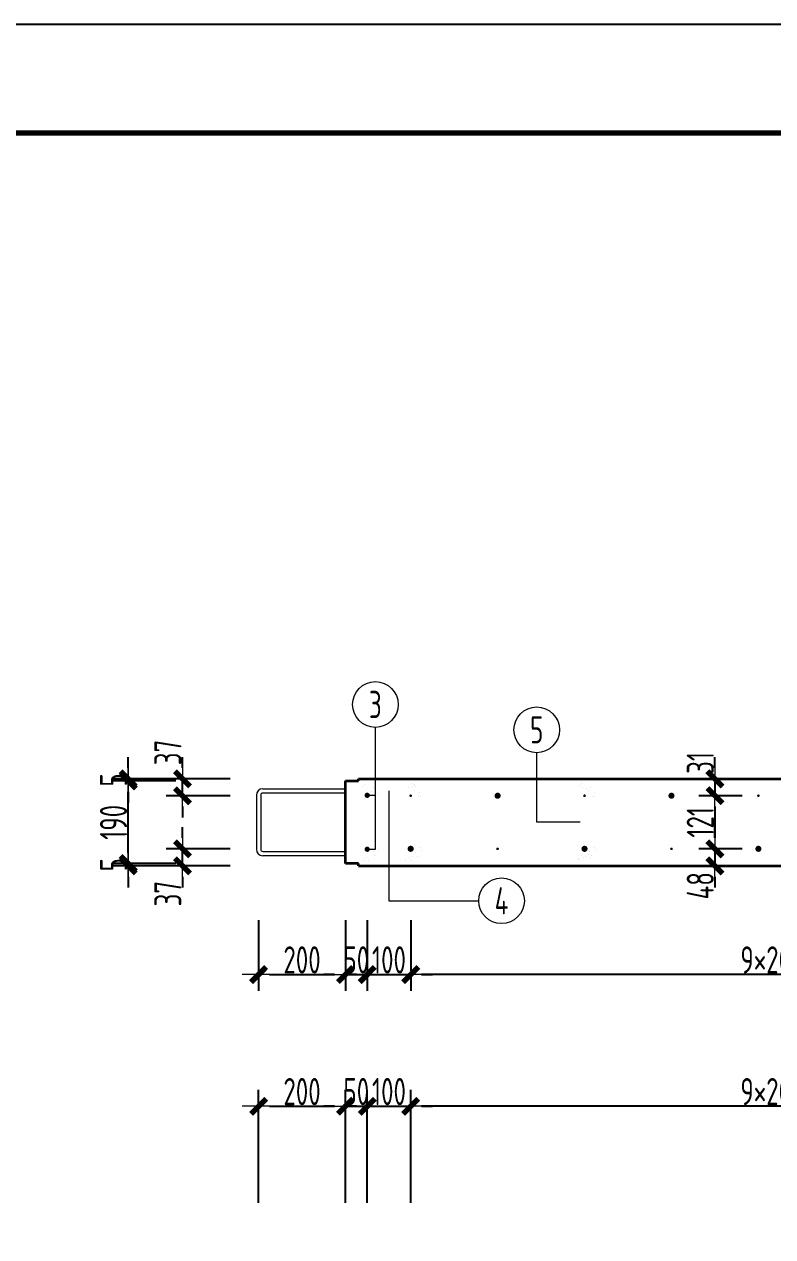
# Model space of a CAD drawing. Extents: x -85320 to 1679916, y -1321939 to 627.
# Drawn here: x 1230097 to 1236986, y -837020 to -825871 of the extents above; entities that cross this region are included whole.
import ezdxf
from ezdxf.enums import TextEntityAlignment as Align

# ---------------------------------------------------------------- set-up
doc = ezdxf.new("R2010")
doc.units = 0
doc.header["$LTSCALE"] = 1000
for name, color, linetype in [('BORDER', 7, 'Continuous'), ('打印线框', 7, 'Continuous'), ('拉模', 7, 'Continuous')]:
    doc.layers.add(name, color=color, linetype=linetype)
for name, color, linetype, lineweight in [('直线', 7, 'Continuous', 18), ('预制墙墙身水平筋', 130, 'Continuous', 18), ('预制墙墙身纵向受力筋', 1, 'Continuous', 18), ('预制墙墙身纵向非受力筋', 94, 'Continuous', 18), ('预制墙墙身附加筋', 94, 'Continuous', 18), ('预制墙拉筋', 130, 'Continuous', 18), ('预制墙详图标注', 3, 'Continuous', 18), ('预制墙详图轮廓', 3, 'Continuous', 35)]:
    doc.layers.add(name, color=color, linetype=linetype, lineweight=lineweight)
doc.styles.add('样式 1', font='yjkeng.shx', dxfattribs={"width": 0.7, "bigfont": 'yjkchn.shx'})
doc.dimstyles.new('盈建科结构', dxfattribs={"dimscale": 100, "dimtxt": 2.5, "dimasz": 1, "dimexe": 1.5, "dimexo": 0.625, "dimgap": 0.1, "dimtad": 1, "dimdec": 0, "dimrnd": 1, "dimzin": 0, "dimdsep": 46, "dimtxsty": '样式 1', "dimblk": '_yjkbk', "dimblk1": 'ARCHTICK', "dimblk2": 'ARCHTICK', "dimcen": 0.09, "dimadec": 0, "dimazin": 0, "dimtfac": 1, "dimtdec": 4, "dimtix": 1, "dimtmove": 2, "dimatfit": 3, "dimfxl": 1, "dimtolj": 1, "dimtzin": 0, "dimarcsym": 0})

# ---------------------------------------------------------------- blocks, each defined once
blk = doc.blocks.new('_yjkbk')
blk.add_line((-1, 0), (1.5, 0))
blk.add_lwpolyline([(-0.7, -0.7, 0.5, 0.5, 0), (0.7, 0.7, 0.5, 0.5, 0)], format="xyseb")
blk = doc.blocks.new('*D577')
at = {"layer": 'Defpoints', "color": 0, "transparency": 16777216}
for p in [(1233054, -835820), (1232254, -836770), (1233054, -836770)]:
    blk.add_point(p, dxfattribs=at)
at = {"layer": '预制墙详图标注', "color": 0, "lineweight": -2, "transparency": 16777216}
for p, q in [((1232254, -836707), (1232254, -835670)), ((1233054, -836707), (1233054, -835670)), ((1232354, -835820), (1232954, -835820))]:
    blk.add_line(p, q, dxfattribs=at)
at = {"layer": '预制墙详图标注', "color": 0, "lineweight": -2, "transparency": 16777216, "xscale": 100, "yscale": 100, "zscale": 100, "rotation": 180}
blk.add_blockref('_yjkbk', (1232254, -835820), dxfattribs=at)
at = {"layer": '预制墙详图标注', "color": 0, "lineweight": -2, "transparency": 16777216, "xscale": 100, "yscale": 100, "zscale": 100}
blk.add_blockref('_yjkbk', (1233054, -835820), dxfattribs=at)
at = {"layer": '预制墙详图标注', "color": 0, "transparency": 16777216, "insert": (1232654, -835810), "char_height": 250, "attachment_point": 8, "style": '样式 1'}
blk.add_mtext('\\A1;200', dxfattribs=at)
blk = doc.blocks.new('_ArchTick')
at = {"color": 0, "linetype": 'ByBlock', "const_width": 0.4}
blk.add_lwpolyline([(-0.5, -0.5), (0.5, 0.5)], dxfattribs=at)
blk = doc.blocks.new('*D578')
at = {"layer": 'Defpoints', "color": 0, "transparency": 16777216}
for p in [(1233254, -835820), (1233054, -836770), (1233254, -836770)]:
    blk.add_point(p, dxfattribs=at)
at = {"layer": '预制墙详图标注', "color": 0, "lineweight": -2, "transparency": 16777216}
for p, q in [((1233054, -836707), (1233054, -835670)), ((1233254, -836707), (1233254, -835670)), ((1232954, -835820), (1232854, -835820)), ((1233054, -835820), (1233254, -835820)), ((1233354, -835820), (1233454, -835820))]:
    blk.add_line(p, q, dxfattribs=at)
at = {"layer": '预制墙详图标注', "color": 0, "lineweight": -2, "transparency": 16777216, "xscale": 100, "yscale": 100, "zscale": 100}
blk.add_blockref('_yjkbk', (1233054, -835820), dxfattribs=at)
at = {"layer": '预制墙详图标注', "color": 0, "lineweight": -2, "transparency": 16777216, "xscale": 100, "yscale": 100, "zscale": 100, "rotation": 180}
blk.add_blockref('_yjkbk', (1233254, -835820), dxfattribs=at)
at = {"layer": '预制墙详图标注', "color": 0, "transparency": 16777216, "insert": (1233154, -835810), "char_height": 250, "attachment_point": 8, "style": '样式 1'}
blk.add_mtext('\\A1;50', dxfattribs=at)
blk = doc.blocks.new('*D579')
at = {"layer": 'Defpoints', "color": 0, "transparency": 16777216}
for p in [(1233654, -835820), (1233254, -836770), (1233654, -836770)]:
    blk.add_point(p, dxfattribs=at)
at = {"layer": '预制墙详图标注', "color": 0, "lineweight": -2, "transparency": 16777216}
for p, q in [((1233254, -836707), (1233254, -835670)), ((1233654, -836707), (1233654, -835670)), ((1233154, -835820), (1233054, -835820)), ((1233254, -835820), (1233654, -835820)), ((1233754, -835820), (1233854, -835820))]:
    blk.add_line(p, q, dxfattribs=at)
at = {"layer": '预制墙详图标注', "color": 0, "lineweight": -2, "transparency": 16777216, "xscale": 100, "yscale": 100, "zscale": 100}
blk.add_blockref('_yjkbk', (1233254, -835820), dxfattribs=at)
at = {"layer": '预制墙详图标注', "color": 0, "lineweight": -2, "transparency": 16777216, "xscale": 100, "yscale": 100, "zscale": 100, "rotation": 180}
blk.add_blockref('_yjkbk', (1233654, -835820), dxfattribs=at)
at = {"layer": '预制墙详图标注', "color": 0, "transparency": 16777216, "insert": (1233454, -835810), "char_height": 250, "attachment_point": 8, "style": '样式 1'}
blk.add_mtext('\\A1;100', dxfattribs=at)
blk = doc.blocks.new('*D580')
at = {"layer": 'Defpoints', "color": 0, "transparency": 16777216}
for p in [(1233654, -835820), (1233654, -836770), (1240854, -836770)]:
    blk.add_point(p, dxfattribs=at)
at = {"layer": '预制墙详图标注', "color": 0, "lineweight": -2, "transparency": 16777216}
for p, q in [((1233654, -836707), (1233654, -835670)), ((1240854, -836707), (1240854, -835670)), ((1240754, -835820), (1233754, -835820))]:
    blk.add_line(p, q, dxfattribs=at)
at = {"layer": '预制墙详图标注', "color": 0, "lineweight": -2, "transparency": 16777216, "xscale": 100, "yscale": 100, "zscale": 100, "rotation": 180}
blk.add_blockref('_yjkbk', (1233654, -835820), dxfattribs=at)
at = {"layer": '预制墙详图标注', "color": 0, "lineweight": -2, "transparency": 16777216, "xscale": 100, "yscale": 100, "zscale": 100}
blk.add_blockref('_yjkbk', (1240854, -835820), dxfattribs=at)
at = {"layer": '预制墙详图标注', "color": 0, "transparency": 16777216, "insert": (1237254, -835810), "char_height": 250, "attachment_point": 8, "style": '样式 1'}
blk.add_mtext('\\A1;9×200=1800', dxfattribs=at)
blk = doc.blocks.new('*D591')
at = {"layer": 'Defpoints', "color": 0, "transparency": 16777216}
for p in [(1236704, -833453), (1236454, -833609), (1236704, -833609)]:
    blk.add_point(p, dxfattribs=at)
at = {"layer": '预制墙详图标注', "color": 0, "lineweight": -2, "transparency": 16777216}
for p, q in [((1236454, -833353), (1236454, -833253)), ((1236704, -833453), (1236304, -833453)), ((1236454, -833453), (1236454, -833609)), ((1236704, -833609), (1236304, -833609)), ((1236454, -833709), (1236454, -833809))]:
    blk.add_line(p, q, dxfattribs=at)
at = {"layer": '预制墙详图标注', "color": 0, "lineweight": -2, "transparency": 16777216, "xscale": 100, "yscale": 100, "zscale": 100}
for p, rotation in [((1236454, -833453), 270), ((1236454, -833609), 90)]:
    blk.add_blockref('_yjkbk', p, dxfattribs=dict(at, rotation=rotation))
at = {"layer": '预制墙详图标注', "color": 0, "transparency": 16777216, "insert": (1236444, -833792), "char_height": 250, "attachment_point": 8, "rotation": 90, "style": '样式 1'}
blk.add_mtext('\\A1;48', dxfattribs=at)
blk = doc.blocks.new('*D592')
at = {"layer": 'Defpoints', "color": 0, "transparency": 16777216}
for p in [(1236704, -832965), (1236454, -833453), (1236704, -833453)]:
    blk.add_point(p, dxfattribs=at)
at = {"layer": '预制墙详图标注', "color": 0, "lineweight": -2, "transparency": 16777216}
for p, q in [((1236704, -832965), (1236304, -832965)), ((1236454, -833065), (1236454, -833353)), ((1236704, -833453), (1236304, -833453))]:
    blk.add_line(p, q, dxfattribs=at)
at = {"layer": '预制墙详图标注', "color": 0, "lineweight": -2, "transparency": 16777216, "xscale": 100, "yscale": 100, "zscale": 100}
for p, rotation in [((1236454, -832965), 90), ((1236454, -833453), 270)]:
    blk.add_blockref('_yjkbk', p, dxfattribs=dict(at, rotation=rotation))
at = {"layer": '预制墙详图标注', "color": 0, "transparency": 16777216, "insert": (1236444, -833209), "char_height": 250, "attachment_point": 8, "rotation": 90, "style": '样式 1'}
blk.add_mtext('\\A1;121', dxfattribs=at)
blk = doc.blocks.new('*D593')
at = {"layer": 'Defpoints', "color": 0, "transparency": 16777216}
for p in [(1236704, -832809), (1236454, -832965), (1236704, -832965)]:
    blk.add_point(p, dxfattribs=at)
at = {"layer": '预制墙详图标注', "color": 0, "lineweight": -2, "transparency": 16777216}
for p, q in [((1236454, -832709), (1236454, -832609)), ((1236704, -832809), (1236304, -832809)), ((1236454, -832809), (1236454, -832965)), ((1236704, -832965), (1236304, -832965)), ((1236454, -833065), (1236454, -833165))]:
    blk.add_line(p, q, dxfattribs=at)
at = {"layer": '预制墙详图标注', "color": 0, "lineweight": -2, "transparency": 16777216, "xscale": 100, "yscale": 100, "zscale": 100}
for p, rotation in [((1236454, -832809), 270), ((1236454, -832965), 90)]:
    blk.add_blockref('_yjkbk', p, dxfattribs=dict(at, rotation=rotation))
at = {"layer": '预制墙详图标注', "color": 0, "transparency": 16777216, "insert": (1236444, -832663), "char_height": 250, "attachment_point": 8, "rotation": 90, "style": '样式 1'}
blk.add_mtext('\\A1;31', dxfattribs=at)
blk = doc.blocks.new('*D594')
at = {"layer": 'Defpoints', "color": 0, "transparency": 16777216}
for p in [(1232254, -834109), (1233054, -834109), (1233054, -834609)]:
    blk.add_point(p, dxfattribs=at)
at = {"layer": '预制墙详图标注', "color": 0, "lineweight": -2, "transparency": 16777216}
for p, q in [((1232254, -834109), (1232254, -834759)), ((1233054, -834109), (1233054, -834759)), ((1232354, -834609), (1232954, -834609))]:
    blk.add_line(p, q, dxfattribs=at)
at = {"layer": '预制墙详图标注', "color": 0, "lineweight": -2, "transparency": 16777216, "xscale": 100, "yscale": 100, "zscale": 100, "rotation": 180}
blk.add_blockref('_yjkbk', (1232254, -834609), dxfattribs=at)
at = {"layer": '预制墙详图标注', "color": 0, "lineweight": -2, "transparency": 16777216, "xscale": 100, "yscale": 100, "zscale": 100}
blk.add_blockref('_yjkbk', (1233054, -834609), dxfattribs=at)
at = {"layer": '预制墙详图标注', "color": 0, "transparency": 16777216, "insert": (1232654, -834599), "char_height": 250, "attachment_point": 8, "style": '样式 1'}
blk.add_mtext('\\A1;200', dxfattribs=at)
blk = doc.blocks.new('*D595')
at = {"layer": 'Defpoints', "color": 0, "transparency": 16777216}
for p in [(1233054, -834109), (1233254, -834109), (1233254, -834609)]:
    blk.add_point(p, dxfattribs=at)
at = {"layer": '预制墙详图标注', "color": 0, "lineweight": -2, "transparency": 16777216}
for p, q in [((1233054, -834109), (1233054, -834759)), ((1233254, -834109), (1233254, -834759)), ((1232954, -834609), (1232854, -834609)), ((1233054, -834609), (1233254, -834609)), ((1233354, -834609), (1233454, -834609))]:
    blk.add_line(p, q, dxfattribs=at)
at = {"layer": '预制墙详图标注', "color": 0, "lineweight": -2, "transparency": 16777216, "xscale": 100, "yscale": 100, "zscale": 100}
blk.add_blockref('_yjkbk', (1233054, -834609), dxfattribs=at)
at = {"layer": '预制墙详图标注', "color": 0, "lineweight": -2, "transparency": 16777216, "xscale": 100, "yscale": 100, "zscale": 100, "rotation": 180}
blk.add_blockref('_yjkbk', (1233254, -834609), dxfattribs=at)
at = {"layer": '预制墙详图标注', "color": 0, "transparency": 16777216, "insert": (1233154, -834599), "char_height": 250, "attachment_point": 8, "style": '样式 1'}
blk.add_mtext('\\A1;50', dxfattribs=at)
blk = doc.blocks.new('*D596')
at = {"layer": 'Defpoints', "color": 0, "transparency": 16777216}
for p in [(1233254, -834109), (1233654, -834109), (1233654, -834609)]:
    blk.add_point(p, dxfattribs=at)
at = {"layer": '预制墙详图标注', "color": 0, "lineweight": -2, "transparency": 16777216}
for p, q in [((1233254, -834109), (1233254, -834759)), ((1233654, -834109), (1233654, -834759)), ((1233154, -834609), (1233054, -834609)), ((1233254, -834609), (1233654, -834609)), ((1233754, -834609), (1233854, -834609))]:
    blk.add_line(p, q, dxfattribs=at)
at = {"layer": '预制墙详图标注', "color": 0, "lineweight": -2, "transparency": 16777216, "xscale": 100, "yscale": 100, "zscale": 100}
blk.add_blockref('_yjkbk', (1233254, -834609), dxfattribs=at)
at = {"layer": '预制墙详图标注', "color": 0, "lineweight": -2, "transparency": 16777216, "xscale": 100, "yscale": 100, "zscale": 100, "rotation": 180}
blk.add_blockref('_yjkbk', (1233654, -834609), dxfattribs=at)
at = {"layer": '预制墙详图标注', "color": 0, "transparency": 16777216, "insert": (1233454, -834599), "char_height": 250, "attachment_point": 8, "style": '样式 1'}
blk.add_mtext('\\A1;100', dxfattribs=at)
blk = doc.blocks.new('*D597')
at = {"layer": 'Defpoints', "color": 0, "transparency": 16777216}
for p in [(1233654, -834109), (1240854, -834109), (1233654, -834609)]:
    blk.add_point(p, dxfattribs=at)
at = {"layer": '预制墙详图标注', "color": 0, "lineweight": -2, "transparency": 16777216}
for p, q in [((1233654, -834171), (1233654, -834759)), ((1240854, -834171), (1240854, -834759)), ((1240754, -834609), (1233754, -834609))]:
    blk.add_line(p, q, dxfattribs=at)
at = {"layer": '预制墙详图标注', "color": 0, "lineweight": -2, "transparency": 16777216, "xscale": 100, "yscale": 100, "zscale": 100, "rotation": 180}
blk.add_blockref('_yjkbk', (1233654, -834609), dxfattribs=at)
at = {"layer": '预制墙详图标注', "color": 0, "lineweight": -2, "transparency": 16777216, "xscale": 100, "yscale": 100, "zscale": 100}
blk.add_blockref('_yjkbk', (1240854, -834609), dxfattribs=at)
at = {"layer": '预制墙详图标注', "color": 0, "transparency": 16777216, "insert": (1237254, -834599), "char_height": 250, "attachment_point": 8, "style": '样式 1'}
blk.add_mtext('\\A1;9×200=1800', dxfattribs=at)
blk = doc.blocks.new('图框1')
at = {"layer": 'BORDER', "const_width": 50}
blk.add_lwpolyline([(1377779, -823089), (1377779, -783089), (1433679, -783089), (1433679, -823089)], close=True, dxfattribs=at)
blk = doc.blocks.new('闭口左')
at = {"layer": '预制墙墙身水平筋', "lineweight": 18}
for p, q in [((1032954, -832443), (1033714, -832443)), ((1032954, -832443), (1033714, -832443)), ((1032954, -832443), (1033714, -832443)), ((1032954, -832443), (1033714, -832443)), ((1032954, -832443), (1033714, -832443)), ((1032954, -832443), (1033714, -832443)), ((1032954, -832443), (1033714, -832443)), ((1032954, -832443), (1033714, -832443)), ((1032954, -832443), (1033714, -832443)), ((1032954, -832443), (1033714, -832443)), ((1032954, -832443), (1033714, -832443)), ((1032954, -832443), (1033714, -832443)), ((1032954, -832443), (1033714, -832443)), ((1032954, -832443), (1033714, -832443)), ((1032954, -832443), (1033714, -832443)), ((1033714, -832483), (1032954, -832483)), ((1033714, -832483), (1032954, -832483)), ((1033714, -832483), (1032954, -832483)), ((1033714, -832483), (1032954, -832483)), ((1033714, -832483), (1032954, -832483)), ((1033714, -832483), (1032954, -832483)), ((1033714, -832483), (1032954, -832483)), ((1033714, -832483), (1032954, -832483)), ((1033714, -832483), (1032954, -832483)), ((1033714, -832483), (1032954, -832483)), ((1033714, -832483), (1032954, -832483)), ((1033714, -832483), (1032954, -832483)), ((1033714, -832483), (1032954, -832483)), ((1033714, -832483), (1032954, -832483)), ((1033714, -832483), (1032954, -832483)), ((1032954, -833019), (1033714, -833019)), ((1033714, -833059), (1032954, -833059))]:
    blk.add_line(p, q, dxfattribs=at)
at = {"layer": '预制墙墙身水平筋', "color": 4}
for p, q in [((1032894, -832503), (1032894, -832999)), ((1032934, -832503), (1032934, -832999))]:
    blk.add_line(p, q, dxfattribs=at)
at = {"layer": '预制墙墙身水平筋', "lineweight": 18}
for centre, radius, start, end in [((1032954, -832503), 60, 90, 180), ((1032954, -832503), 60, 90, 180), ((1032954, -832503), 60, 90, 180), ((1032954, -832503), 60, 90, 180), ((1032954, -832503), 60, 90, 180), ((1032954, -832503), 60, 90, 180), ((1032954, -832503), 60, 90, 180), ((1032954, -832503), 60, 90, 180), ((1032954, -832503), 60, 90, 180), ((1032954, -832503), 60, 90, 180), ((1032954, -832503), 60, 90, 180), ((1032954, -832503), 60, 90, 180), ((1032954, -832503), 60, 90, 180), ((1032954, -832503), 60, 90, 180), ((1032954, -832503), 20, 90, 180), ((1032954, -832503), 20, 90, 180), ((1032954, -832503), 20, 90, 180), ((1032954, -832503), 20, 90, 180), ((1032954, -832503), 20, 90, 180), ((1032954, -832503), 20, 90, 180), ((1032954, -832503), 20, 90, 180), ((1032954, -832503), 20, 90, 180), ((1032954, -832503), 20, 90, 180), ((1032954, -832503), 20, 90, 180), ((1032954, -832503), 20, 90, 180), ((1032954, -832503), 20, 90, 180), ((1032954, -832503), 20, 90, 180), ((1032954, -832503), 20, 90, 180), ((1032954, -832999), 60, 180, 270), ((1032954, -832999), 20, 180, 270)]:
    blk.add_arc(centre, radius, start, end, dxfattribs=at)
blk = doc.blocks.new('*D3071')
at = {"layer": 'Defpoints', "color": 0, "transparency": 16777216}
for p in [(1231554, -833453), (1232054, -833453), (1232054, -833609)]:
    blk.add_point(p, dxfattribs=at)
at = {"layer": '预制墙详图标注', "color": 0, "lineweight": -2, "transparency": 16777216}
for p, q in [((1231554, -833353), (1231554, -833253)), ((1231991, -833453), (1231404, -833453)), ((1231554, -833609), (1231554, -833453)), ((1231991, -833609), (1231404, -833609)), ((1231554, -833709), (1231554, -833809))]:
    blk.add_line(p, q, dxfattribs=at)
at = {"layer": '预制墙详图标注', "color": 0, "lineweight": -2, "transparency": 16777216, "xscale": 100, "yscale": 100, "zscale": 100}
for p, rotation in [((1231554, -833453), 270), ((1231554, -833609), 90)]:
    blk.add_blockref('_yjkbk', p, dxfattribs=dict(at, rotation=rotation))
at = {"layer": '预制墙详图标注', "color": 0, "transparency": 16777216, "insert": (1231544, -833865), "char_height": 250, "attachment_point": 8, "rotation": 90, "style": '样式 1'}
blk.add_mtext('\\A1;37', dxfattribs=at)
blk = doc.blocks.new('*D3072')
at = {"layer": 'Defpoints', "color": 0, "transparency": 16777216}
for p in [(1231554, -832809), (1232054, -832809), (1232054, -832965)]:
    blk.add_point(p, dxfattribs=at)
at = {"layer": '预制墙详图标注', "color": 0, "lineweight": -2, "transparency": 16777216}
for p, q in [((1231554, -832709), (1231554, -832609)), ((1231991, -832809), (1231404, -832809)), ((1231554, -832965), (1231554, -832809)), ((1231991, -832965), (1231404, -832965)), ((1231554, -833065), (1231554, -833165))]:
    blk.add_line(p, q, dxfattribs=at)
at = {"layer": '预制墙详图标注', "color": 0, "lineweight": -2, "transparency": 16777216, "xscale": 100, "yscale": 100, "zscale": 100}
for p, rotation in [((1231554, -832809), 270), ((1231554, -832965), 90)]:
    blk.add_blockref('_yjkbk', p, dxfattribs=dict(at, rotation=rotation))
at = {"layer": '预制墙详图标注', "color": 0, "transparency": 16777216, "insert": (1231544, -832567), "char_height": 250, "attachment_point": 8, "rotation": 90, "style": '样式 1'}
blk.add_mtext('\\A1;37', dxfattribs=at)
blk = doc.blocks.new('*D3073')
at = {"layer": 'Defpoints', "color": 0, "transparency": 16777216}
for p in [(1231054, -832829), (1231554, -832829), (1231554, -833589)]:
    blk.add_point(p, dxfattribs=at)
at = {"layer": '预制墙详图标注', "color": 0, "lineweight": -2, "transparency": 16777216}
for p, q in [((1231491, -832829), (1230904, -832829)), ((1231054, -833489), (1231054, -832929)), ((1231491, -833589), (1230904, -833589))]:
    blk.add_line(p, q, dxfattribs=at)
at = {"layer": '预制墙详图标注', "color": 0, "lineweight": -2, "transparency": 16777216, "xscale": 100, "yscale": 100, "zscale": 100}
for p, rotation in [((1231054, -832829), 90), ((1231054, -833589), 270)]:
    blk.add_blockref('_yjkbk', p, dxfattribs=dict(at, rotation=rotation))
at = {"layer": '预制墙详图标注', "color": 0, "transparency": 16777216, "insert": (1231044, -833209), "char_height": 250, "attachment_point": 8, "rotation": 90, "style": '样式 1'}
blk.add_mtext('\\A1;190', dxfattribs=at)
blk = doc.blocks.new('*D3074')
at = {"layer": 'Defpoints', "color": 0, "transparency": 16777216}
for p in [(1231054, -832809), (1231554, -832809), (1231554, -832829)]:
    blk.add_point(p, dxfattribs=at)
at = {"layer": '预制墙详图标注', "color": 0, "lineweight": -2, "transparency": 16777216}
for p, q in [((1231054, -832709), (1231054, -832609)), ((1231491, -832809), (1230904, -832809)), ((1231491, -832829), (1230904, -832829)), ((1231054, -832829), (1231054, -832809)), ((1231054, -832929), (1231054, -833029))]:
    blk.add_line(p, q, dxfattribs=at)
at = {"layer": '预制墙详图标注', "color": 0, "lineweight": -2, "transparency": 16777216, "xscale": 100, "yscale": 100, "zscale": 100}
for p, rotation in [((1231054, -832829), 90), ((1231054, -832809), 270)]:
    blk.add_blockref('_yjkbk', p, dxfattribs=dict(at, rotation=rotation))
at = {"layer": '预制墙详图标注', "color": 0, "transparency": 16777216, "insert": (1231044, -832819), "char_height": 250, "attachment_point": 8, "rotation": 90, "style": '样式 1'}
blk.add_mtext('\\A1;5', dxfattribs=at)
blk = doc.blocks.new('*D3075')
at = {"layer": 'Defpoints', "color": 0, "transparency": 16777216}
for p in [(1231054, -833589), (1231554, -833589), (1231554, -833609)]:
    blk.add_point(p, dxfattribs=at)
at = {"layer": '预制墙详图标注', "color": 0, "lineweight": -2, "transparency": 16777216}
for p, q in [((1231054, -833489), (1231054, -833389)), ((1231491, -833589), (1230904, -833589)), ((1231491, -833609), (1230904, -833609)), ((1231054, -833609), (1231054, -833589)), ((1231054, -833709), (1231054, -833809))]:
    blk.add_line(p, q, dxfattribs=at)
at = {"layer": '预制墙详图标注', "color": 0, "lineweight": -2, "transparency": 16777216, "xscale": 100, "yscale": 100, "zscale": 100}
for p, rotation in [((1231054, -833609), 90), ((1231054, -833589), 270)]:
    blk.add_blockref('_yjkbk', p, dxfattribs=dict(at, rotation=rotation))
at = {"layer": '预制墙详图标注', "color": 0, "transparency": 16777216, "insert": (1231044, -833599), "char_height": 250, "attachment_point": 8, "rotation": 90, "style": '样式 1'}
blk.add_mtext('\\A1;5', dxfattribs=at)

msp = doc.modelspace()

# ---------------------------------------------------------------- linework, layer by layer
at = {"layer": '打印线框', "color": 1}
msp.add_lwpolyline([(1201739.778, -867870.962), (1201739.778, -825870.962), (1261139.778, -825870.962), (1261139.778, -867870.962)], close=True, dxfattribs=at)
at = {"layer": '直线', "lineweight": 18}
for p, q in [((1233253.678, -832960.638), (1233328.678, -832960.638)), ((1233453.678, -833496.638), (1233453.678, -833930.638))]:
    msp.add_line(p, q, dxfattribs=at)
for points in [[(1233253.678, -833456.638), (1233328.678, -833456.638), (1233328.678, -832335.638)], [(1235213.678, -833208.638), (1234813.678, -833208.638), (1234813.678, -832568.638)], [(1233453.678, -832920.638), (1233453.678, -833930.638), (1234279.678, -833930.638)]]:
    msp.add_lwpolyline(points, dxfattribs=at)
for centre in [(1233328.678, -832125.638), (1234813.678, -832358.638), (1234489.678, -833930.638)]:
    msp.add_circle(centre, 210, dxfattribs=at)
at = {"layer": '预制墙墙身水平筋', "lineweight": 18, "const_width": 0.18}
for points in [[(1233053.678, -832900.638), (1241053.678, -832900.638)], [(1233053.678, -832900.638), (1241053.678, -832900.638)], [(1233053.678, -832900.638), (1241053.678, -832900.638)], [(1233053.678, -832900.638), (1241053.678, -832900.638)], [(1233053.678, -832900.638), (1241053.678, -832900.638)], [(1233053.678, -832900.638), (1241053.678, -832900.638)], [(1233053.678, -832900.638), (1241053.678, -832900.638)], [(1233053.678, -832900.638), (1241053.678, -832900.638)], [(1233053.678, -832900.638), (1241053.678, -832900.638)], [(1233053.678, -832900.638), (1241053.678, -832900.638)], [(1233053.678, -832900.638), (1241053.678, -832900.638)], [(1233053.678, -832900.638), (1241053.678, -832900.638)], [(1233053.678, -832900.638), (1241053.678, -832900.638)], [(1233053.678, -832900.638), (1241053.678, -832900.638)], [(1233053.678, -832900.638), (1241053.678, -832900.638)], [(1241053.678, -832940.638), (1233053.678, -832940.638)], [(1241053.678, -832940.638), (1233053.678, -832940.638)], [(1241053.678, -832940.638), (1233053.678, -832940.638)], [(1241053.678, -832940.638), (1233053.678, -832940.638)], [(1241053.678, -832940.638), (1233053.678, -832940.638)], [(1241053.678, -832940.638), (1233053.678, -832940.638)], [(1241053.678, -832940.638), (1233053.678, -832940.638)], [(1241053.678, -832940.638), (1233053.678, -832940.638)], [(1241053.678, -832940.638), (1233053.678, -832940.638)], [(1241053.678, -832940.638), (1233053.678, -832940.638)], [(1241053.678, -832940.638), (1233053.678, -832940.638)], [(1241053.678, -832940.638), (1233053.678, -832940.638)], [(1241053.678, -832940.638), (1233053.678, -832940.638)], [(1241053.678, -832940.638), (1233053.678, -832940.638)], [(1241053.678, -832940.638), (1233053.678, -832940.638)], [(1233053.678, -833476.638), (1241053.678, -833476.638)], [(1233053.678, -833476.638), (1241053.678, -833476.638)], [(1233053.678, -833476.638), (1241053.678, -833476.638)], [(1233053.678, -833476.638), (1241053.678, -833476.638)], [(1233053.678, -833476.638), (1241053.678, -833476.638)], [(1233053.678, -833476.638), (1241053.678, -833476.638)], [(1233053.678, -833476.638), (1241053.678, -833476.638)], [(1233053.678, -833476.638), (1241053.678, -833476.638)], [(1233053.678, -833476.638), (1241053.678, -833476.638)], [(1233053.678, -833476.638), (1241053.678, -833476.638)], [(1233053.678, -833476.638), (1241053.678, -833476.638)], [(1233053.678, -833476.638), (1241053.678, -833476.638)], [(1233053.678, -833476.638), (1241053.678, -833476.638)], [(1233053.678, -833476.638), (1241053.678, -833476.638)], [(1233053.678, -833476.638), (1241053.678, -833476.638)], [(1241053.678, -833516.638), (1233053.678, -833516.638)], [(1241053.678, -833516.638), (1233053.678, -833516.638)], [(1241053.678, -833516.638), (1233053.678, -833516.638)], [(1241053.678, -833516.638), (1233053.678, -833516.638)], [(1241053.678, -833516.638), (1233053.678, -833516.638)], [(1241053.678, -833516.638), (1233053.678, -833516.638)], [(1241053.678, -833516.638), (1233053.678, -833516.638)], [(1241053.678, -833516.638), (1233053.678, -833516.638)], [(1241053.678, -833516.638), (1233053.678, -833516.638)], [(1241053.678, -833516.638), (1233053.678, -833516.638)], [(1241053.678, -833516.638), (1233053.678, -833516.638)], [(1241053.678, -833516.638), (1233053.678, -833516.638)], [(1241053.678, -833516.638), (1233053.678, -833516.638)], [(1241053.678, -833516.638), (1233053.678, -833516.638)], [(1241053.678, -833516.638), (1233053.678, -833516.638)]]:
    msp.add_lwpolyline(points, dxfattribs=at)
at = {"layer": '预制墙墙身纵向受力筋', "lineweight": 18, "const_width": 28}
for points in [[(1234467.678, -832964.638, 1), (1234439.678, -832964.638, 1)], [(1236067.678, -832964.638, 1), (1236039.678, -832964.638, 1)], [(1233667.678, -833452.638, 1), (1233639.678, -833452.638, 1)], [(1235267.678, -833452.638, 1), (1235239.678, -833452.638, 1)], [(1236867.678, -833452.638, 1), (1236839.678, -833452.638, 1)]]:
    msp.add_lwpolyline(points, format="xyb", close=True, dxfattribs=at)
at = {"layer": '预制墙墙身纵向非受力筋', "lineweight": 18, "const_width": 12}
for points in [[(1233659.678, -832964.638, 1), (1233647.678, -832964.638, 1)], [(1235259.678, -832964.638, 1), (1235247.678, -832964.638, 1)], [(1236859.678, -832964.638, 1), (1236847.678, -832964.638, 1)], [(1234459.678, -833452.638, 1), (1234447.678, -833452.638, 1)], [(1236059.678, -833452.638, 1), (1236047.678, -833452.638, 1)]]:
    msp.add_lwpolyline(points, format="xyb", close=True, dxfattribs=at)
at = {"layer": '预制墙墙身附加筋', "lineweight": 18, "const_width": 24}
for points in [[(1233265.678, -832960.638, 1), (1233241.678, -832960.638, 1)], [(1233265.678, -833456.638, 1), (1233241.678, -833456.638, 1)]]:
    msp.add_lwpolyline(points, format="xyb", close=True, dxfattribs=at)
at = {"layer": '预制墙拉筋', "lineweight": 18, "const_width": 0.18}
for points in [[(1233363.172, -833455.477), (1233308.059, -833533.389, -0.24342753), (1233247.675, -833564.638), (1233232.677, -833564.638, -0.414213568), (1233201.678, -833533.64), (1233201.678, -832898.636, -0.414213568), (1233247.675, -832852.638), (1233262.674, -832852.638, -0.24342753), (1233299.397, -832871.643), (1233363.172, -832961.8), (1233337.048, -832980.28), (1233273.273, -832890.123, 0.24342753), (1233262.674, -832884.638), (1233247.675, -832884.638, 0.414213568), (1233233.678, -832898.636), (1233233.678, -833533.64), (1233231.675, -833533.64, 0.414213568), (1233232.677, -833534.641), (1233232.677, -833532.638), (1233247.675, -833532.638, 0.24342753), (1233281.934, -833514.909), (1233337.048, -833436.997)], [(1233363.172, -833455.477), (1233308.059, -833533.389, -0.24342753), (1233247.675, -833564.638), (1233232.677, -833564.638, -0.414213568), (1233201.678, -833533.64), (1233201.678, -832898.636, -0.414213568), (1233247.675, -832852.638), (1233262.674, -832852.638, -0.24342753), (1233299.397, -832871.643), (1233363.172, -832961.8), (1233337.048, -832980.28), (1233273.273, -832890.123, 0.24342753), (1233262.674, -832884.638), (1233247.675, -832884.638, 0.414213568), (1233233.678, -832898.636), (1233233.678, -833533.64), (1233231.675, -833533.64, 0.414213568), (1233232.677, -833534.641), (1233232.677, -833532.638), (1233247.675, -833532.638, 0.24342753), (1233281.934, -833514.909), (1233337.048, -833436.997)], [(1233363.172, -833455.477), (1233308.059, -833533.389, -0.24342753), (1233247.675, -833564.638), (1233232.677, -833564.638, -0.414213568), (1233201.678, -833533.64), (1233201.678, -832898.636, -0.414213568), (1233247.675, -832852.638), (1233262.674, -832852.638, -0.24342753), (1233299.397, -832871.643), (1233363.172, -832961.8), (1233337.048, -832980.28), (1233273.273, -832890.123, 0.24342753), (1233262.674, -832884.638), (1233247.675, -832884.638, 0.414213568), (1233233.678, -832898.636), (1233233.678, -833533.64), (1233231.675, -833533.64, 0.414213568), (1233232.677, -833534.641), (1233232.677, -833532.638), (1233247.675, -833532.638, 0.24342753), (1233281.934, -833514.909), (1233337.048, -833436.997)], [(1233363.172, -833455.477), (1233308.059, -833533.389, -0.24342753), (1233247.675, -833564.638), (1233232.677, -833564.638, -0.414213568), (1233201.678, -833533.64), (1233201.678, -832898.636, -0.414213568), (1233247.675, -832852.638), (1233262.674, -832852.638, -0.24342753), (1233299.397, -832871.643), (1233363.172, -832961.8), (1233337.048, -832980.28), (1233273.273, -832890.123, 0.24342753), (1233262.674, -832884.638), (1233247.675, -832884.638, 0.414213568), (1233233.678, -832898.636), (1233233.678, -833533.64), (1233231.675, -833533.64, 0.414213568), (1233232.677, -833534.641), (1233232.677, -833532.638), (1233247.675, -833532.638, 0.24342753), (1233281.934, -833514.909), (1233337.048, -833436.997)], [(1233363.172, -833455.477), (1233308.059, -833533.389, -0.24342753), (1233247.675, -833564.638), (1233232.677, -833564.638, -0.414213568), (1233201.678, -833533.64), (1233201.678, -832898.636, -0.414213568), (1233247.675, -832852.638), (1233262.674, -832852.638, -0.24342753), (1233299.397, -832871.643), (1233363.172, -832961.8), (1233337.048, -832980.28), (1233273.273, -832890.123, 0.24342753), (1233262.674, -832884.638), (1233247.675, -832884.638, 0.414213568), (1233233.678, -832898.636), (1233233.678, -833533.64), (1233231.675, -833533.64, 0.414213568), (1233232.677, -833534.641), (1233232.677, -833532.638), (1233247.675, -833532.638, 0.24342753), (1233281.934, -833514.909), (1233337.048, -833436.997)], [(1233363.172, -833455.477), (1233308.059, -833533.389, -0.24342753), (1233247.675, -833564.638), (1233232.677, -833564.638, -0.414213568), (1233201.678, -833533.64), (1233201.678, -832898.636, -0.414213568), (1233247.675, -832852.638), (1233262.674, -832852.638, -0.24342753), (1233299.397, -832871.643), (1233363.172, -832961.8), (1233337.048, -832980.28), (1233273.273, -832890.123, 0.24342753), (1233262.674, -832884.638), (1233247.675, -832884.638, 0.414213568), (1233233.678, -832898.636), (1233233.678, -833533.64), (1233231.675, -833533.64, 0.414213568), (1233232.677, -833534.641), (1233232.677, -833532.638), (1233247.675, -833532.638, 0.24342753), (1233281.934, -833514.909), (1233337.048, -833436.997)], [(1233363.172, -833455.477), (1233308.059, -833533.389, -0.24342753), (1233247.675, -833564.638), (1233232.677, -833564.638, -0.414213568), (1233201.678, -833533.64), (1233201.678, -832898.636, -0.414213568), (1233247.675, -832852.638), (1233262.674, -832852.638, -0.24342753), (1233299.397, -832871.643), (1233363.172, -832961.8), (1233337.048, -832980.28), (1233273.273, -832890.123, 0.24342753), (1233262.674, -832884.638), (1233247.675, -832884.638, 0.414213568), (1233233.678, -832898.636), (1233233.678, -833533.64), (1233231.675, -833533.64, 0.414213568), (1233232.677, -833534.641), (1233232.677, -833532.638), (1233247.675, -833532.638, 0.24342753), (1233281.934, -833514.909), (1233337.048, -833436.997)], [(1233363.172, -833455.477), (1233308.059, -833533.389, -0.24342753), (1233247.675, -833564.638), (1233232.677, -833564.638, -0.414213568), (1233201.678, -833533.64), (1233201.678, -832898.636, -0.414213568), (1233247.675, -832852.638), (1233262.674, -832852.638, -0.24342753), (1233299.397, -832871.643), (1233363.172, -832961.8), (1233337.048, -832980.28), (1233273.273, -832890.123, 0.24342753), (1233262.674, -832884.638), (1233247.675, -832884.638, 0.414213568), (1233233.678, -832898.636), (1233233.678, -833533.64), (1233231.675, -833533.64, 0.414213568), (1233232.677, -833534.641), (1233232.677, -833532.638), (1233247.675, -833532.638, 0.24342753), (1233281.934, -833514.909), (1233337.048, -833436.997)], [(1233363.172, -833455.477), (1233308.059, -833533.389, -0.24342753), (1233247.675, -833564.638), (1233232.677, -833564.638, -0.414213568), (1233201.678, -833533.64), (1233201.678, -832898.636, -0.414213568), (1233247.675, -832852.638), (1233262.674, -832852.638, -0.24342753), (1233299.397, -832871.643), (1233363.172, -832961.8), (1233337.048, -832980.28), (1233273.273, -832890.123, 0.24342753), (1233262.674, -832884.638), (1233247.675, -832884.638, 0.414213568), (1233233.678, -832898.636), (1233233.678, -833533.64), (1233231.675, -833533.64, 0.414213568), (1233232.677, -833534.641), (1233232.677, -833532.638), (1233247.675, -833532.638, 0.24342753), (1233281.934, -833514.909), (1233337.048, -833436.997)], [(1233363.172, -833455.477), (1233308.059, -833533.389, -0.24342753), (1233247.675, -833564.638), (1233232.677, -833564.638, -0.414213568), (1233201.678, -833533.64), (1233201.678, -832898.636, -0.414213568), (1233247.675, -832852.638), (1233262.674, -832852.638, -0.24342753), (1233299.397, -832871.643), (1233363.172, -832961.8), (1233337.048, -832980.28), (1233273.273, -832890.123, 0.24342753), (1233262.674, -832884.638), (1233247.675, -832884.638, 0.414213568), (1233233.678, -832898.636), (1233233.678, -833533.64), (1233231.675, -833533.64, 0.414213568), (1233232.677, -833534.641), (1233232.677, -833532.638), (1233247.675, -833532.638, 0.24342753), (1233281.934, -833514.909), (1233337.048, -833436.997)], [(1233363.172, -833455.477), (1233308.059, -833533.389, -0.24342753), (1233247.675, -833564.638), (1233232.677, -833564.638, -0.414213568), (1233201.678, -833533.64), (1233201.678, -832898.636, -0.414213568), (1233247.675, -832852.638), (1233262.674, -832852.638, -0.24342753), (1233299.397, -832871.643), (1233363.172, -832961.8), (1233337.048, -832980.28), (1233273.273, -832890.123, 0.24342753), (1233262.674, -832884.638), (1233247.675, -832884.638, 0.414213568), (1233233.678, -832898.636), (1233233.678, -833533.64), (1233231.675, -833533.64, 0.414213568), (1233232.677, -833534.641), (1233232.677, -833532.638), (1233247.675, -833532.638, 0.24342753), (1233281.934, -833514.909), (1233337.048, -833436.997)], [(1233363.172, -833455.477), (1233308.059, -833533.389, -0.24342753), (1233247.675, -833564.638), (1233232.677, -833564.638, -0.414213568), (1233201.678, -833533.64), (1233201.678, -832898.636, -0.414213568), (1233247.675, -832852.638), (1233262.674, -832852.638, -0.24342753), (1233299.397, -832871.643), (1233363.172, -832961.8), (1233337.048, -832980.28), (1233273.273, -832890.123, 0.24342753), (1233262.674, -832884.638), (1233247.675, -832884.638, 0.414213568), (1233233.678, -832898.636), (1233233.678, -833533.64), (1233231.675, -833533.64, 0.414213568), (1233232.677, -833534.641), (1233232.677, -833532.638), (1233247.675, -833532.638, 0.24342753), (1233281.934, -833514.909), (1233337.048, -833436.997)], [(1233363.172, -833455.477), (1233308.059, -833533.389, -0.24342753), (1233247.675, -833564.638), (1233232.677, -833564.638, -0.414213568), (1233201.678, -833533.64), (1233201.678, -832898.636, -0.414213568), (1233247.675, -832852.638), (1233262.674, -832852.638, -0.24342753), (1233299.397, -832871.643), (1233363.172, -832961.8), (1233337.048, -832980.28), (1233273.273, -832890.123, 0.24342753), (1233262.674, -832884.638), (1233247.675, -832884.638, 0.414213568), (1233233.678, -832898.636), (1233233.678, -833533.64), (1233231.675, -833533.64, 0.414213568), (1233232.677, -833534.641), (1233232.677, -833532.638), (1233247.675, -833532.638, 0.24342753), (1233281.934, -833514.909), (1233337.048, -833436.997)], [(1233363.172, -833455.477), (1233308.059, -833533.389, -0.24342753), (1233247.675, -833564.638), (1233232.677, -833564.638, -0.414213568), (1233201.678, -833533.64), (1233201.678, -832898.636, -0.414213568), (1233247.675, -832852.638), (1233262.674, -832852.638, -0.24342753), (1233299.397, -832871.643), (1233363.172, -832961.8), (1233337.048, -832980.28), (1233273.273, -832890.123, 0.24342753), (1233262.674, -832884.638), (1233247.675, -832884.638, 0.414213568), (1233233.678, -832898.636), (1233233.678, -833533.64), (1233231.675, -833533.64, 0.414213568), (1233232.677, -833534.641), (1233232.677, -833532.638), (1233247.675, -833532.638, 0.24342753), (1233281.934, -833514.909), (1233337.048, -833436.997)], [(1233363.172, -833455.477), (1233308.059, -833533.389, -0.24342753), (1233247.675, -833564.638), (1233232.677, -833564.638, -0.414213568), (1233201.678, -833533.64), (1233201.678, -832898.636, -0.414213568), (1233247.675, -832852.638), (1233262.674, -832852.638, -0.24342753), (1233299.397, -832871.643), (1233363.172, -832961.8), (1233337.048, -832980.28), (1233273.273, -832890.123, 0.24342753), (1233262.674, -832884.638), (1233247.675, -832884.638, 0.414213568), (1233233.678, -832898.636), (1233233.678, -833533.64), (1233231.675, -833533.64, 0.414213568), (1233232.677, -833534.641), (1233232.677, -833532.638), (1233247.675, -833532.638, 0.24342753), (1233281.934, -833514.909), (1233337.048, -833436.997)], [(1233759.172, -833455.477), (1233704.059, -833533.389, -0.24342753), (1233643.675, -833564.638), (1233628.677, -833564.638, -0.414213568), (1233597.678, -833533.64), (1233597.678, -832898.636, -0.414213568), (1233643.675, -832852.638), (1233658.674, -832852.638, -0.24342753), (1233695.397, -832871.643), (1233759.172, -832961.8), (1233733.048, -832980.28), (1233669.273, -832890.123, 0.24342753), (1233658.674, -832884.638), (1233643.675, -832884.638, 0.414213568), (1233629.678, -832898.636), (1233629.678, -833533.64), (1233627.675, -833533.64, 0.414213568), (1233628.677, -833534.641), (1233628.677, -833532.638), (1233643.675, -833532.638, 0.24342753), (1233677.934, -833514.909), (1233733.048, -833436.997)], [(1235359.172, -833455.477), (1235304.059, -833533.389, -0.24342753), (1235243.675, -833564.638), (1235228.677, -833564.638, -0.414213568), (1235197.678, -833533.64), (1235197.678, -832898.636, -0.414213568), (1235243.675, -832852.638), (1235258.674, -832852.638, -0.24342753), (1235295.397, -832871.643), (1235359.172, -832961.8), (1235333.048, -832980.28), (1235269.273, -832890.123, 0.24342753), (1235258.674, -832884.638), (1235243.675, -832884.638, 0.414213568), (1235229.678, -832898.636), (1235229.678, -833533.64), (1235227.675, -833533.64, 0.414213568), (1235228.677, -833534.641), (1235228.677, -833532.638), (1235243.675, -833532.638, 0.24342753), (1235277.934, -833514.909), (1235333.048, -833436.997)], [(1235359.172, -833455.477), (1235304.059, -833533.389, -0.24342753), (1235243.675, -833564.638), (1235228.677, -833564.638, -0.414213568), (1235197.678, -833533.64), (1235197.678, -832898.636, -0.414213568), (1235243.675, -832852.638), (1235258.674, -832852.638, -0.24342753), (1235295.397, -832871.643), (1235359.172, -832961.8), (1235333.048, -832980.28), (1235269.273, -832890.123, 0.24342753), (1235258.674, -832884.638), (1235243.675, -832884.638, 0.414213568), (1235229.678, -832898.636), (1235229.678, -833533.64), (1235227.675, -833533.64, 0.414213568), (1235228.677, -833534.641), (1235228.677, -833532.638), (1235243.675, -833532.638, 0.24342753), (1235277.934, -833514.909), (1235333.048, -833436.997)], [(1235359.172, -833455.477), (1235304.059, -833533.389, -0.24342753), (1235243.675, -833564.638), (1235228.677, -833564.638, -0.414213568), (1235197.678, -833533.64), (1235197.678, -832898.636, -0.414213568), (1235243.675, -832852.638), (1235258.674, -832852.638, -0.24342753), (1235295.397, -832871.643), (1235359.172, -832961.8), (1235333.048, -832980.28), (1235269.273, -832890.123, 0.24342753), (1235258.674, -832884.638), (1235243.675, -832884.638, 0.414213568), (1235229.678, -832898.636), (1235229.678, -833533.64), (1235227.675, -833533.64, 0.414213568), (1235228.677, -833534.641), (1235228.677, -833532.638), (1235243.675, -833532.638, 0.24342753), (1235277.934, -833514.909), (1235333.048, -833436.997)], [(1235359.172, -833455.477), (1235304.059, -833533.389, -0.24342753), (1235243.675, -833564.638), (1235228.677, -833564.638, -0.414213568), (1235197.678, -833533.64), (1235197.678, -832898.636, -0.414213568), (1235243.675, -832852.638), (1235258.674, -832852.638, -0.24342753), (1235295.397, -832871.643), (1235359.172, -832961.8), (1235333.048, -832980.28), (1235269.273, -832890.123, 0.24342753), (1235258.674, -832884.638), (1235243.675, -832884.638, 0.414213568), (1235229.678, -832898.636), (1235229.678, -833533.64), (1235227.675, -833533.64, 0.414213568), (1235228.677, -833534.641), (1235228.677, -833532.638), (1235243.675, -833532.638, 0.24342753), (1235277.934, -833514.909), (1235333.048, -833436.997)], [(1235359.172, -833455.477), (1235304.059, -833533.389, -0.24342753), (1235243.675, -833564.638), (1235228.677, -833564.638, -0.414213568), (1235197.678, -833533.64), (1235197.678, -832898.636, -0.414213568), (1235243.675, -832852.638), (1235258.674, -832852.638, -0.24342753), (1235295.397, -832871.643), (1235359.172, -832961.8), (1235333.048, -832980.28), (1235269.273, -832890.123, 0.24342753), (1235258.674, -832884.638), (1235243.675, -832884.638, 0.414213568), (1235229.678, -832898.636), (1235229.678, -833533.64), (1235227.675, -833533.64, 0.414213568), (1235228.677, -833534.641), (1235228.677, -833532.638), (1235243.675, -833532.638, 0.24342753), (1235277.934, -833514.909), (1235333.048, -833436.997)]]:
    msp.add_lwpolyline(points, format="xyb", close=True, dxfattribs=at)
at = {"layer": '预制墙详图轮廓', "lineweight": 35}
for p, q in [((1233053.678, -833588.638), (1233053.678, -832828.638)), ((1233053.678, -832828.638), (1233173.678, -832828.638)), ((1233173.678, -832808.638), (1240933.678, -832808.638)), ((1233173.678, -832828.638), (1233173.678, -832808.638)), ((1233173.678, -833588.638), (1233053.678, -833588.638)), ((1233173.678, -833608.638), (1233173.678, -833588.638)), ((1233173.678, -833608.638), (1240933.678, -833608.638))]:
    msp.add_line(p, q, dxfattribs=at)

# ---------------------------------------------------------------- block references
at = {"layer": '拉模', "color": 3}
msp.add_blockref('图框1', (-173539.171, -43782.267), dxfattribs=at)
at = {"layer": '预制墙墙身水平筋', "color": 4}
msp.add_blockref('闭口左', (199339.307, -457.79), dxfattribs=at)

# ---------------------------------------------------------------- texts
at = {"layer": '直线', "linetype": 'Continuous', "style": '样式 1', "width": 0.7}
for s, p in [('3', (1233328.678, -832125.638)), ('5', (1234813.678, -832358.638)), ('4', (1234489.678, -833930.638))]:
    msp.add_text(s, height=250, dxfattribs=at).set_placement(p, align=Align.MIDDLE_CENTER)

# ---------------------------------------------------------------- dimensions: what is measured, and where the dimension line sits
at = {"layer": '预制墙详图标注'}
for base, p1, p2, angle, text, override, picture, middle in [((1231553.678, -832808.638), (1232053.678, -832964.638), (1232053.678, -832808.638), 90, '37', {"dimlfac": 0.25, "dimrnd": 5}, '*D3072', (1231418.678, -832567.058)), ((1236453.678, -832964.638), (1236703.678, -832808.638), (1236703.678, -832964.638), 270, '31', {"dimexo": 0, "dimlfac": 0.25, "dimrnd": 5}, '*D593', (1236318.678, -832663.077)), ((1231553.678, -833452.638), (1232053.678, -833608.638), (1232053.678, -833452.638), 90, '37', {"dimlfac": 0.25, "dimrnd": 5}, '*D3071', (1231418.678, -833865.191)), ((1236453.678, -833608.638), (1236703.678, -833452.638), (1236703.678, -833608.638), 270, '48', {"dimexo": 0, "dimlfac": 0.25, "dimrnd": 5}, '*D591', (1236318.678, -833791.781))]:
    dim = msp.add_linear_dim(base=base, p1=p1, p2=p2, angle=angle, text=text, dimstyle='盈建科结构', override=override, dxfattribs=at)
    dim.commit()
    dim.dimension.update_dxf_attribs({"geometry": picture, "text_midpoint": middle, "dimtype": 161})
for p1, p2, distance, override, picture, middle in [((1231553.678, -832828.638), (1231553.678, -832808.638), 500, {"dimscale": 100, "dimtxt": 2.5, "dimasz": 1, "dimexe": 1.5, "dimexo": 0.625, "dimgap": 0.1, "dimtad": 1, "dimlfac": 0.25, "dimrnd": 5, "dimdle": 0, "dimtix": 1, "dimfxlon": 0}, '*D3074', (1230918.678, -832818.638)), ((1231553.678, -833588.638), (1231553.678, -832828.638), 500, {"dimscale": 100, "dimtxt": 2.5, "dimasz": 1, "dimexe": 1.5, "dimexo": 0.625, "dimgap": 0.1, "dimtad": 1, "dimlfac": 0.25, "dimrnd": 5, "dimdle": 0, "dimtix": 1, "dimfxlon": 0}, '*D3073', (1230918.678, -833208.638)), ((1231553.678, -833608.638), (1231553.678, -833588.638), 500, {"dimscale": 100, "dimtxt": 2.5, "dimasz": 1, "dimexe": 1.5, "dimexo": 0.625, "dimgap": 0.1, "dimtad": 1, "dimlfac": 0.25, "dimrnd": 5, "dimdle": 0, "dimtix": 1, "dimfxlon": 0}, '*D3075', (1230918.678, -833598.638)), ((1232253.678, -834108.638), (1233053.678, -834108.638), -500, {"dimscale": 100, "dimtxt": 2.5, "dimasz": 1, "dimexe": 1.5, "dimexo": 0, "dimgap": 0.1, "dimtad": 1, "dimlfac": 0.25, "dimrnd": 5, "dimdle": 0, "dimfxlon": 0}, '*D594', (1232653.678, -834473.638)), ((1233053.678, -834108.638), (1233253.678, -834108.638), -500, {"dimscale": 100, "dimtxt": 2.5, "dimasz": 1, "dimexe": 1.5, "dimexo": 0, "dimgap": 0.1, "dimtad": 1, "dimlfac": 0.25, "dimrnd": 5, "dimdle": 0, "dimfxlon": 0}, '*D595', (1233153.678, -834473.638)), ((1233253.678, -834108.638), (1233653.678, -834108.638), -500, {"dimscale": 100, "dimtxt": 2.5, "dimasz": 1, "dimexe": 1.5, "dimexo": 0, "dimgap": 0.1, "dimtad": 1, "dimlfac": 0.25, "dimrnd": 5, "dimdle": 0, "dimfxlon": 0}, '*D596', (1233453.678, -834473.638)), ((1232253.678, -836769.638), (1233053.678, -836769.638), 950, {"dimscale": 100, "dimtxt": 2.5, "dimasz": 1, "dimexe": 1.5, "dimexo": 0.625, "dimgap": 0.1, "dimtad": 1, "dimlfac": 0.25, "dimrnd": 5, "dimdle": 0, "dimtix": 1, "dimfxlon": 0}, '*D577', (1232653.678, -835684.638)), ((1233053.678, -836769.638), (1233253.678, -836769.638), 950, {"dimscale": 100, "dimtxt": 2.5, "dimasz": 1, "dimexe": 1.5, "dimexo": 0.625, "dimgap": 0.1, "dimtad": 1, "dimlfac": 0.25, "dimrnd": 5, "dimdle": 0, "dimtix": 1, "dimfxlon": 0}, '*D578', (1233153.678, -835684.638)), ((1233253.678, -836769.638), (1233653.678, -836769.638), 950, {"dimscale": 100, "dimtxt": 2.5, "dimasz": 1, "dimexe": 1.5, "dimexo": 0.625, "dimgap": 0.1, "dimtad": 1, "dimlfac": 0.25, "dimrnd": 5, "dimdle": 0, "dimtix": 1, "dimfxlon": 0}, '*D579', (1233453.678, -835684.638))]:
    dim = msp.add_aligned_dim(p1=p1, p2=p2, distance=distance, dimstyle='盈建科结构', override=override, dxfattribs=at)
    dim.commit()
    dim.dimension.update_dxf_attribs({"geometry": picture, "text_midpoint": middle})
for p1, p2, distance, text, override, picture, middle in [((1236703.678, -832964.638), (1236703.678, -833452.638), -250, '121', {"dimscale": 100, "dimtxt": 2.5, "dimasz": 1, "dimexe": 1.5, "dimexo": 0, "dimgap": 0.1, "dimtad": 1, "dimlfac": 0.25, "dimrnd": 5, "dimdle": 0, "dimfxlon": 0}, '*D592', (1236318.678, -833208.638)), ((1240853.678, -834108.638), (1233653.678, -834108.638), 500, '9×200=1800', {"dimscale": 100, "dimtxt": 2.5, "dimasz": 1, "dimexe": 1.5, "dimexo": 0.625, "dimgap": 0.1, "dimtad": 1, "dimlfac": 0.25, "dimrnd": 5, "dimdle": 0, "dimtix": 1, "dimfxlon": 0}, '*D597', (1237253.678, -834473.638)), ((1240853.678, -836769.638), (1233653.678, -836769.638), -950, '9×200=1800', {"dimscale": 100, "dimtxt": 2.5, "dimasz": 1, "dimexe": 1.5, "dimexo": 0.625, "dimgap": 0.1, "dimtad": 1, "dimlfac": 0.25, "dimrnd": 5, "dimdle": 0, "dimtix": 1, "dimfxlon": 0}, '*D580', (1237253.678, -835684.638))]:
    dim = msp.add_aligned_dim(p1=p1, p2=p2, distance=distance, text=text, dimstyle='盈建科结构', override=override, dxfattribs=at)
    dim.commit()
    dim.dimension.update_dxf_attribs({"geometry": picture, "text_midpoint": middle})

doc.saveas('drawing.dxf')
